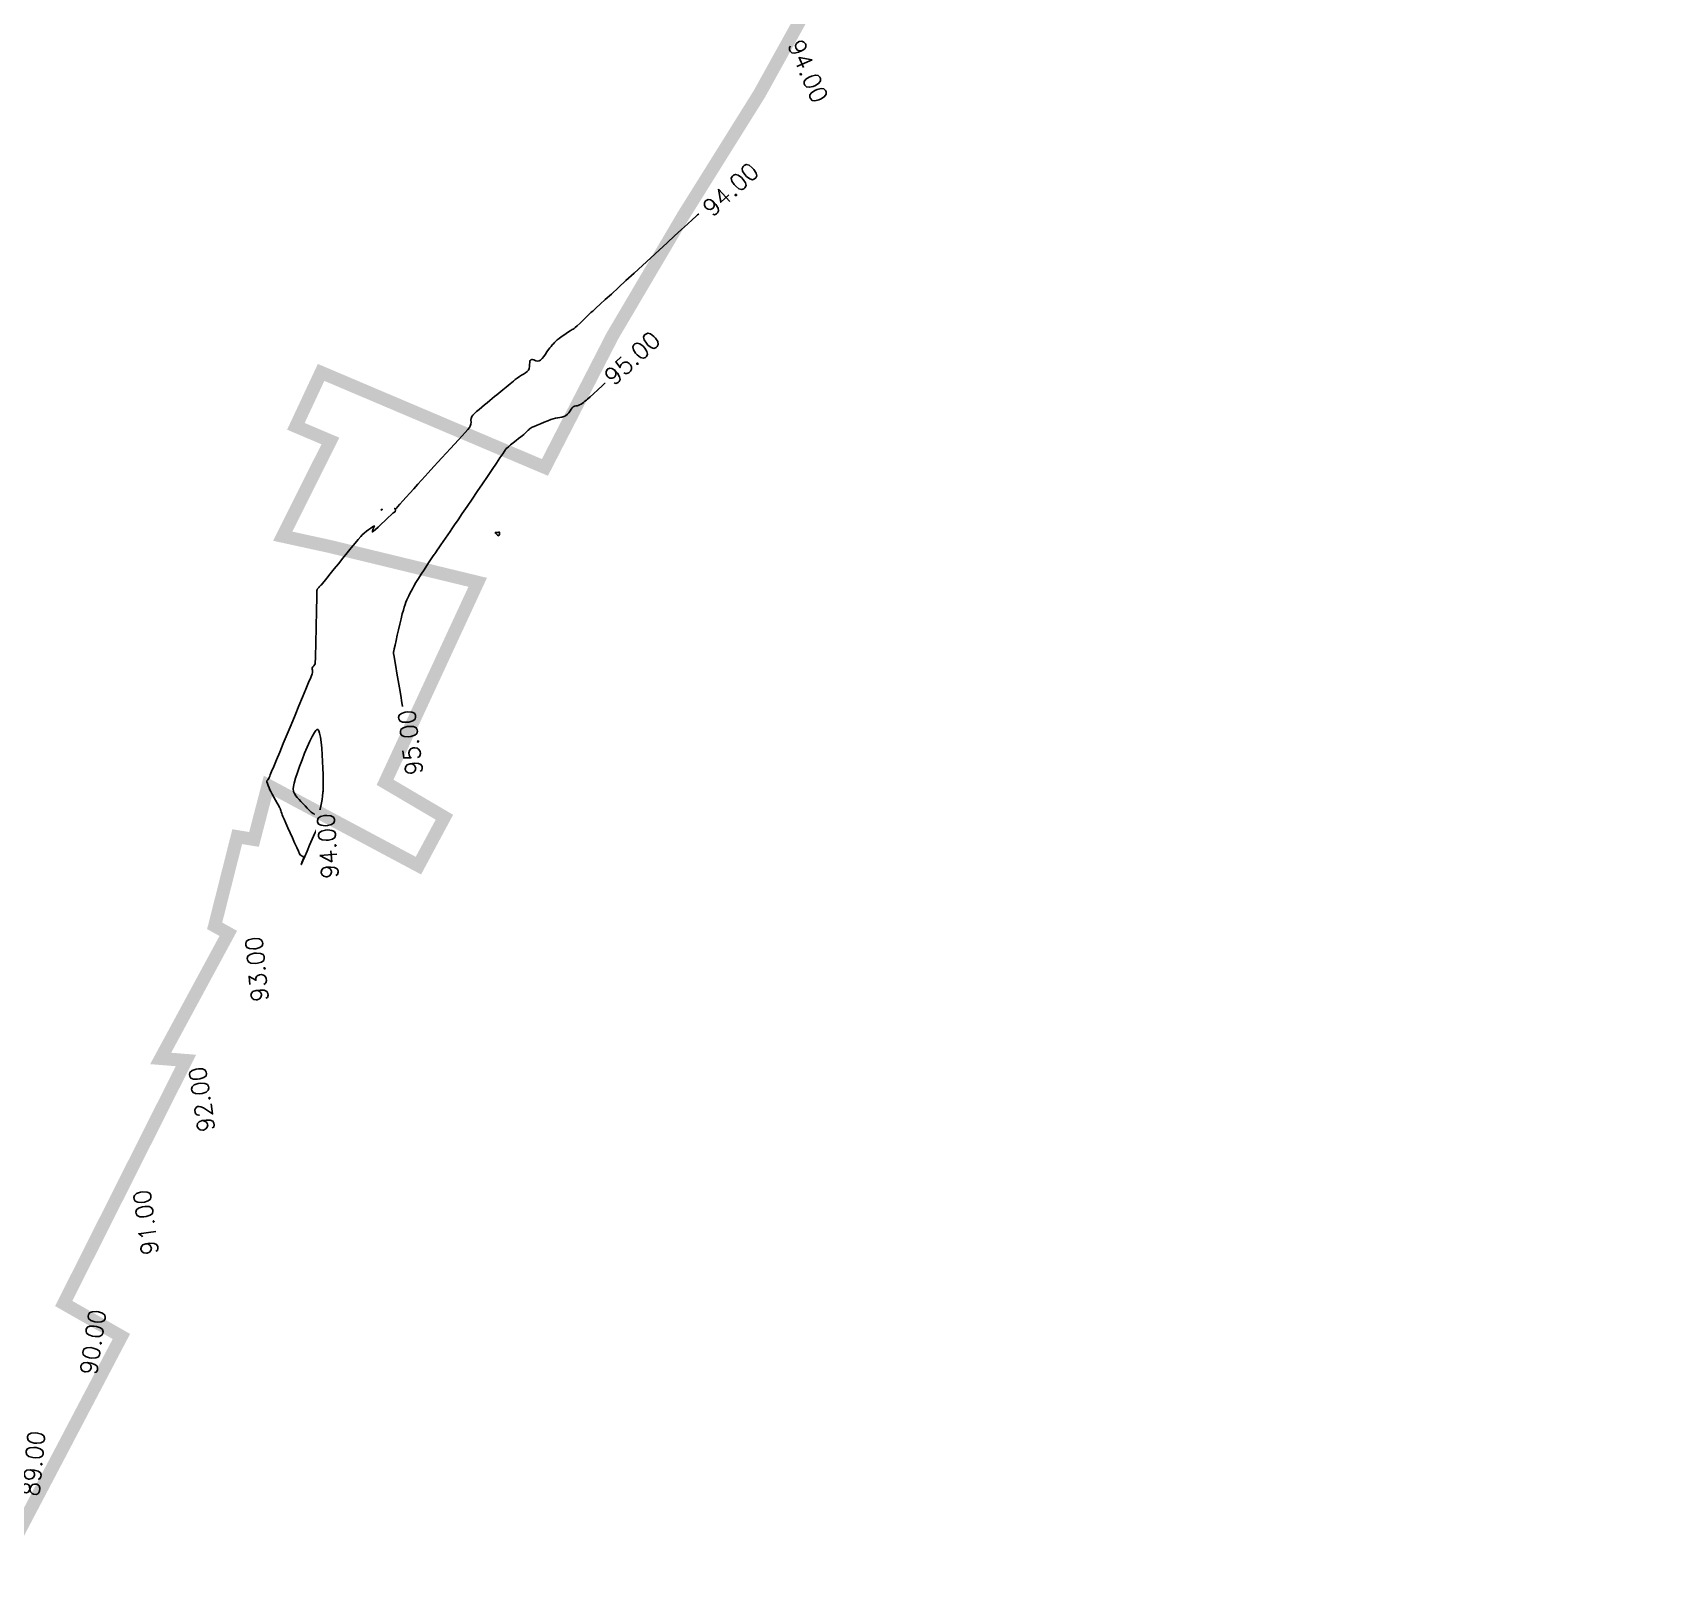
# Model space of a CAD drawing. Header units: metres. Extents: x 729358 to 732680, y 1423022 to 1426117.
# Drawn here: x 731527.8 to 732004.6, y 1424228.3 to 1424685.1 of the extents above; entities that cross this region are included whole.
import ezdxf

# ---------------------------------------------------------------- set-up
doc = ezdxf.new("R2010")
doc.units = ezdxf.units.M
doc.header["$MEASUREMENT"] = 0
doc.linetypes.add('PHANTOM', pattern=[2.5, 1.25, -0.25, 0.25, -0.25, 0.25, -0.25])
for name, color, linetype in [('36Bound', 6, 'PHANTOM'), ('ACAD_WHA ล่าสุด_พิกัดโครงการ$0$C-TOPO-MAJR', 9, 'Continuous'), ('ACAD_WHA ล่าสุด_พิกัดโครงการ$0$C-TOPO-MINR', 8, 'Continuous')]:
    doc.layers.add(name, color=color, linetype=linetype)
doc.styles.add('ACAD_WHA ล่าสุด_พิกัดโครงการ$0$Standard', font='simplex.shx')

msp = doc.modelspace()

# ---------------------------------------------------------------- linework, layer by layer
at = {"layer": 'ACAD_WHA ล่าสุด_พิกัดโครงการ$0$C-TOPO-MAJR', "color": 1, "linetype": 'Continuous', "lineweight": -3, "extrusion": (-1.32336e-07, 8.68819e-08, 1), "elevation": 95}
msp.add_lwpolyline([(731705.65, 1424590.82), (731705.55, 1424590.72), (731705.31, 1424590.5), (731704.85, 1424590.08), (731704.08, 1424589.36), (731702.89, 1424588.27), (731701.52, 1424587), (731700.02, 1424585.62), (731698.45, 1424584.17), (731696.88, 1424582.72), (731695.36, 1424581.32), (731693.95, 1424580.02), (731692.71, 1424578.89), (731691.7, 1424577.96), (731690.98, 1424577.31), (731690.61, 1424576.99), (731690.19, 1424576.64), (731689.79, 1424576.33), (731689.42, 1424576.04), (731689.04, 1424575.79), (731688.64, 1424575.57), (731688.25, 1424575.42), (731687.87, 1424575.34), (731687.51, 1424575.28), (731687.15, 1424575.18), (731686.78, 1424575), (731686.48, 1424574.71), (731686.17, 1424574.3), (731685.84, 1424573.81), (731685.47, 1424573.3), (731685.04, 1424572.82), (731684.53, 1424572.42), (731683.97, 1424572.15), (731683.39, 1424571.98), (731682.8, 1424571.88), (731682.18, 1424571.79), (731681.52, 1424571.68), (731680.82, 1424571.49), (731680.14, 1424571.25), (731679.25, 1424570.91), (731678.23, 1424570.5), (731677.18, 1424570.07), (731676.17, 1424569.65), (731675.31, 1424569.28), (731674.68, 1424569), (731674.36, 1424568.85), (731674.13, 1424568.7), (731673.94, 1424568.54), (731673.76, 1424568.38), (731673.55, 1424568.19), (731673.32, 1424567.98), (731672.99, 1424567.68), (731672.61, 1424567.32), (731672.19, 1424566.93), (731671.74, 1424566.54), (731671.33, 1424566.2), (731670.71, 1424565.7), (731669.95, 1424565.09), (731669.14, 1424564.45), (731668.36, 1424563.83), (731667.69, 1424563.29), (731667.21, 1424562.91), (731667, 1424562.73), (731666.91, 1424562.6), (731666.84, 1424562.47), (731666.76, 1424562.33), (731666.56, 1424562.03), (731666.02, 1424561.24), (731665.2, 1424560.02), (731664.15, 1424558.46), (731662.9, 1424556.62), (731661.52, 1424554.57), (731660.04, 1424552.38), (731658.52, 1424550.12), (731657, 1424547.87), (731655.53, 1424545.69), (731654.15, 1424543.66), (731652.92, 1424541.85), (731651.89, 1424540.32), (731651.1, 1424539.15), (731650.59, 1424538.4), (731649.92, 1424537.42), (731649.22, 1424536.4), (731648.52, 1424535.39), (731647.86, 1424534.44), (731647.27, 1424533.58), (731646.78, 1424532.88), (731646.43, 1424532.37), (731646.24, 1424532.11), (731646.05, 1424531.84), (731645.85, 1424531.58), (731645.7, 1424531.37), (731645.63, 1424531.28), (731645.59, 1424531.23), (731645.55, 1424531.18), (731645.41, 1424530.96), (731645.02, 1424530.37), (731644.44, 1424529.49), (731643.73, 1424528.39), (731642.93, 1424527.15), (731642.09, 1424525.85), (731641.28, 1424524.57), (731640.53, 1424523.37), (731639.91, 1424522.35), (731639.47, 1424521.57), (731639.08, 1424520.82), (731638.73, 1424520.14), (731638.41, 1424519.51), (731638.12, 1424518.89), (731637.85, 1424518.27), (731637.59, 1424517.61), (731637.33, 1424516.9), (731637.05, 1424516.1), (731636.81, 1424515.29), (731636.5, 1424514.13), (731636.15, 1424512.73), (731635.78, 1424511.16), (731635.4, 1424509.51), (731635.03, 1424507.88), (731634.68, 1424506.34), (731634.38, 1424505), (731634.15, 1424503.93), (731633.99, 1424503.22), (731633.94, 1424502.96), (731633.92, 1424502.86), (731633.91, 1424502.81), (731633.96, 1424502.51), (731634.11, 1424501.66), (731634.32, 1424500.35), (731634.6, 1424498.68), (731634.93, 1424496.74), (731635.29, 1424494.61), (731635.66, 1424492.39), (731636.03, 1424490.17), (731636.39, 1424488.04), (731636.71, 1424486.08), (731637, 1424484.39), (731637.22, 1424483.06), (731637.37, 1424482.18)], dxfattribs=at)
msp.add_lwpolyline([(731613.17, 1424461.63), (731613.18, 1424461.76), (731613.2, 1424462.07), (731613.22, 1424462.66), (731613.24, 1424463.65), (731613.24, 1424465.17), (731613.22, 1424466.92), (731613.17, 1424468.82), (731613.09, 1424470.8), (731612.98, 1424472.78), (731612.84, 1424474.68), (731612.66, 1424476.42), (731612.46, 1424477.92), (731612.21, 1424479.1), (731611.99, 1424479.77), (731611.81, 1424480.08), (731611.69, 1424480.19), (731611.62, 1424480.21), (731611.55, 1424480.21), (731611.39, 1424480.14), (731611.11, 1424479.88), (731610.67, 1424479.28), (731610.03, 1424478.16), (731609.31, 1424476.72), (731608.56, 1424475.03), (731607.78, 1424473.19), (731607.03, 1424471.27), (731606.31, 1424469.35), (731605.67, 1424467.52), (731605.13, 1424465.86), (731604.72, 1424464.45), (731604.47, 1424463.38), (731604.41, 1424462.72), (731604.55, 1424461.99), (731604.82, 1424461.33), (731605.19, 1424460.72), (731605.64, 1424460.15), (731606.15, 1424459.59), (731606.71, 1424459.02), (731607.3, 1424458.41), (731607.9, 1424457.75), (731608.52, 1424457.08), (731609.14, 1424456.45), (731609.75, 1424455.9), (731610.33, 1424455.49), (731610.78, 1424455.3), (731611.09, 1424455.25), (731611.28, 1424455.27), (731611.38, 1424455.3), (731611.46, 1424455.33), (731611.62, 1424455.43), (731611.83, 1424455.65), (731612.09, 1424456.08), (731612.36, 1424456.78), (731612.59, 1424457.63), (731612.78, 1424458.59), (731612.94, 1424459.6), (731613.07, 1424460.63), (731613.17, 1424461.63)], close=True, dxfattribs=at)
at = {"layer": 'ACAD_WHA ล่าสุด_พิกัดโครงการ$0$C-TOPO-MINR', "color": 8, "linetype": 'Continuous', "lineweight": -3, "extrusion": (-1.32336e-07, 8.68819e-08, 1), "elevation": 94}
msp.add_lwpolyline([(731723.66, 1424631.79), (731723.56, 1424631.7), (731723.29, 1424631.45), (731722.77, 1424630.97), (731721.84, 1424630.12), (731720.37, 1424628.76), (731718.59, 1424627.13), (731716.56, 1424625.27), (731714.34, 1424623.22), (731711.99, 1424621.06), (731709.54, 1424618.81), (731707.07, 1424616.54), (731704.62, 1424614.29), (731702.26, 1424612.11), (731700.02, 1424610.06), (731697.98, 1424608.18), (731696.19, 1424606.53), (731694.69, 1424605.16), (731693.54, 1424604.11), (731692.81, 1424603.43), (731692.54, 1424603.18), (731692.37, 1424603.06), (731692.2, 1424602.94), (731691.95, 1424602.71), (731691.38, 1424602.16), (731690.58, 1424601.4), (731689.68, 1424600.53), (731688.76, 1424599.65), (731687.94, 1424598.87), (731687.33, 1424598.3), (731687.02, 1424598.03), (731686.73, 1424597.86), (731686.46, 1424597.73), (731686.16, 1424597.58), (731685.88, 1424597.4), (731685.38, 1424597.06), (731684.72, 1424596.61), (731683.98, 1424596.11), (731683.25, 1424595.58), (731682.58, 1424595.09), (731682.07, 1424594.68), (731681.64, 1424594.28), (731681.27, 1424593.92), (731680.93, 1424593.56), (731680.61, 1424593.2), (731680.27, 1424592.8), (731679.88, 1424592.35), (731679.49, 1424591.85), (731679.04, 1424591.22), (731678.57, 1424590.53), (731678.08, 1424589.85), (731677.61, 1424589.24), (731677.17, 1424588.77), (731676.78, 1424588.5), (731676.27, 1424588.45), (731675.73, 1424588.59), (731675.19, 1424588.79), (731674.79, 1424588.9), (731674.52, 1424588.91), (731674.36, 1424588.86), (731674.28, 1424588.81), (731674.23, 1424588.77), (731674.13, 1424588.65), (731674.04, 1424588.43), (731673.97, 1424588.06), (731673.94, 1424587.51), (731673.91, 1424586.91), (731673.81, 1424586.32), (731673.58, 1424585.8), (731673.2, 1424585.36), (731672.72, 1424584.99), (731672.17, 1424584.64), (731671.56, 1424584.3), (731670.92, 1424583.92), (731670.27, 1424583.47), (731669.67, 1424583.01), (731669.15, 1424582.59), (731668.66, 1424582.19), (731668.17, 1424581.78), (731667.65, 1424581.34), (731667.05, 1424580.84), (731666.56, 1424580.44), (731666.03, 1424580), (731665.47, 1424579.55), (731664.87, 1424579.06), (731664.26, 1424578.55), (731663.61, 1424578.01), (731662.93, 1424577.45), (731662.23, 1424576.85), (731661.48, 1424576.23), (731660.68, 1424575.57), (731659.86, 1424574.92), (731659.07, 1424574.27), (731658.35, 1424573.66), (731657.72, 1424573.1), (731657.25, 1424572.6), (731656.95, 1424572.2), (731656.75, 1424571.64), (731656.7, 1424571.08), (731656.71, 1424570.52), (731656.68, 1424569.95), (731656.5, 1424569.36), (731656.25, 1424568.99), (731655.74, 1424568.37), (731655, 1424567.52), (731654.09, 1424566.49), (731653.03, 1424565.33), (731651.87, 1424564.06), (731650.64, 1424562.73), (731649.39, 1424561.38), (731648.15, 1424560.05), (731646.96, 1424558.77), (731645.86, 1424557.58), (731644.9, 1424556.53), (731644.1, 1424555.65), (731643.19, 1424554.64), (731642.16, 1424553.49), (731641.04, 1424552.25), (731639.89, 1424550.96), (731638.75, 1424549.68), (731637.66, 1424548.46), (731636.66, 1424547.35), (731635.81, 1424546.4), (731635.13, 1424545.65), (731634.75, 1424545.24), (731634.58, 1424545.06), (731634.52, 1424545), (731634.51, 1424544.99), (731634.48, 1424544.99), (731634.41, 1424545.02), (731634.31, 1424545.1), (731634.23, 1424545.15), (731634.34, 1424545.08), (731634.49, 1424544.94), (731634.46, 1424544.68), (731634.36, 1424544.3), (731634.26, 1424544.07), (731634.14, 1424544.03), (731633.99, 1424544.01), (731633.76, 1424543.8), (731633.19, 1424543.25), (731632.37, 1424542.47), (731631.4, 1424541.55), (731630.38, 1424540.59), (731629.41, 1424539.68), (731628.58, 1424538.93), (731628.08, 1424538.49), (731627.84, 1424538.3), (731627.75, 1424538.25), (731627.73, 1424538.25), (731627.71, 1424538.27), (731627.7, 1424538.36), (731627.74, 1424538.57), (731627.87, 1424538.92), (731628.06, 1424539.36), (731628.18, 1424539.63), (731628.27, 1424539.88), (731628.29, 1424540.04), (731628.14, 1424539.97), (731627.78, 1424539.74), (731627.26, 1424539.39), (731626.64, 1424538.94), (731625.98, 1424538.44), (731625.32, 1424537.9), (731624.72, 1424537.36), (731624.27, 1424536.88), (731623.55, 1424536.05), (731622.61, 1424534.93), (731621.5, 1424533.58), (731620.28, 1424532.09), (731619, 1424530.52), (731617.7, 1424528.92), (731616.46, 1424527.38), (731615.3, 1424525.95), (731614.3, 1424524.7), (731613.5, 1424523.71), (731612.95, 1424523.03), (731612.71, 1424522.74), (731612.49, 1424522.5), (731612.28, 1424522.29), (731612.09, 1424522.1), (731611.93, 1424521.93), (731611.75, 1424521.73), (731611.6, 1424521.55), (731611.49, 1424521.38), (731611.44, 1424521.22), (731611.41, 1424521.08), (731611.4, 1424520.91), (731611.39, 1424520.52), (731611.37, 1424519.51), (731611.34, 1424518), (731611.3, 1424516.1), (731611.26, 1424513.91), (731611.22, 1424511.55), (731611.17, 1424509.12), (731611.12, 1424506.75), (731611.07, 1424504.53), (731611.01, 1424502.59), (731610.97, 1424501.03), (731610.92, 1424499.96), (731610.88, 1424499.5), (731610.69, 1424499.15), (731610.45, 1424498.87), (731610.21, 1424498.6), (731610.05, 1424498.28), (731610.02, 1424497.94), (731610.08, 1424497.63), (731610.14, 1424497.31), (731610.14, 1424496.95), (731609.98, 1424496.53), (731609.57, 1424495.5), (731608.95, 1424493.96), (731608.14, 1424492), (731607.19, 1424489.69), (731606.13, 1424487.13), (731605, 1424484.4), (731603.83, 1424481.58), (731602.66, 1424478.77), (731601.52, 1424476.05), (731600.46, 1424473.51), (731599.51, 1424471.22), (731598.7, 1424469.29), (731598.08, 1424467.79), (731597.67, 1424466.81), (731597.52, 1424466.44), (731597.46, 1424466.27), (731597.41, 1424466.11), (731597.33, 1424465.94), (731597.19, 1424465.72), (731596.97, 1424465.43), (731596.77, 1424465.18), (731596.68, 1424465.06), (731596.66, 1424465), (731596.64, 1424464.94), (731596.69, 1424464.76), (731596.84, 1424464.33), (731597.06, 1424463.73), (731597.32, 1424463.07), (731597.59, 1424462.44), (731597.85, 1424461.94), (731598.24, 1424461.2), (731598.73, 1424460.32), (731599.24, 1424459.4), (731599.74, 1424458.52), (731600.16, 1424457.78), (731600.45, 1424457.26), (731600.56, 1424457.06), (731600.56, 1424456.96), (731600.55, 1424456.87), (731600.59, 1424456.83), (731600.62, 1424456.78), (731600.66, 1424456.66), (731600.76, 1424456.36), (731600.9, 1424455.94), (731601.06, 1424455.49), (731601.23, 1424455.05), (731601.41, 1424454.63), (731601.77, 1424453.8), (731602.26, 1424452.67), (731602.86, 1424451.31), (731603.52, 1424449.82), (731604.2, 1424448.3), (731604.86, 1424446.83), (731605.46, 1424445.5), (731605.96, 1424444.41), (731606.32, 1424443.65), (731606.5, 1424443.32), (731606.76, 1424443.11), (731607.06, 1424442.98), (731607.33, 1424442.84), (731607.49, 1424442.63), (731607.45, 1424442.27), (731607.25, 1424441.74), (731607, 1424441.16), (731606.84, 1424440.78), (731606.78, 1424440.58), (731606.78, 1424440.5), (731606.79, 1424440.49), (731606.8, 1424440.5), (731606.86, 1424440.59), (731607.01, 1424440.91), (731607.31, 1424441.62), (731607.84, 1424442.88), (731608.5, 1424444.44), (731609.24, 1424446.18), (731610.02, 1424447.97), (731610.82, 1424449.7), (731611.58, 1424451.25), (731612.26, 1424452.49), (731612.73, 1424453.19), (731613.02, 1424453.49), (731613.19, 1424453.57), (731613.26, 1424453.58), (731613.33, 1424453.55), (731613.48, 1424453.46), (731613.68, 1424453.19), (731613.89, 1424452.62), (731614.1, 1424451.67), (731614.25, 1424450.51), (731614.37, 1424449.25), (731614.45, 1424447.98), (731614.53, 1424446.8), (731614.6, 1424445.79), (731614.68, 1424445.05)], dxfattribs=at)
at = {"layer": 'ACAD_WHA ล่าสุด_พิกัดโครงการ$0$C-TOPO-MINR', "color": 8, "linetype": 'Continuous', "lineweight": -3, "extrusion": (-1.32336e-07, 8.68819e-08, 1)}
for points, elevation in [([(731630.26, 1424544.62), (731630.27, 1424544.62), (731630.3, 1424544.65), (731630.36, 1424544.71), (731630.44, 1424544.78), (731630.56, 1424544.81), (731630.64, 1424544.83), (731630.51, 1424544.85), (731630.37, 1424544.86), (731630.32, 1424544.8), (731630.28, 1424544.71), (731630.26, 1424544.62)], 93), ([(731664.44, 1424538.04), (731664.43, 1424538.04), (731664.38, 1424538.05), (731664.24, 1424538.08), (731664.01, 1424538.1), (731663.83, 1424538.07), (731663.9, 1424537.93), (731664.09, 1424537.74), (731664.32, 1424537.54), (731664.5, 1424537.33), (731664.68, 1424537.16), (731664.83, 1424537.1), (731664.94, 1424537.28), (731665.04, 1424537.62), (731665.1, 1424537.97), (731665.08, 1424538.18), (731664.88, 1424538.19), (731664.61, 1424538.11), (731664.47, 1424538.06), (731664.44, 1424538.04)], 96)]:
    msp.add_lwpolyline(points, close=True, dxfattribs=dict(at, elevation=elevation))

# ---------------------------------------------------------------- texts
at = {"layer": 'ACAD_WHA ล่าสุด_พิกัดโครงการ$0$C-TOPO-MAJR', "color": 1, "linetype": 'Continuous', "lineweight": -3, "extrusion": (-1.32336e-07, 8.68819e-08, 1), "insert": (731545.56, 1424300.12, 90), "char_height": 5, "width": 20.2, "attachment_point": 5, "text_direction": (0.147258, 0.989098, 0), "style": 'ACAD_WHA ล่าสุด_พิกัดโครงการ$0$Standard', "bg_fill": 3, "box_fill_scale": 1.127, "bg_fill_color": 9, "bg_fill_true_color": 13158600, "bg_fill_transparency": 0}
msp.add_mtext('90.00', dxfattribs=at)
at = {"layer": 'ACAD_WHA ล่าสุด_พิกัดโครงการ$0$C-TOPO-MINR', "color": 7, "linetype": 'Continuous', "lineweight": -3, "extrusion": (-1.32336e-07, 8.68819e-08, 1), "char_height": 5, "attachment_point": 5, "style": 'ACAD_WHA ล่าสุด_พิกัดโครงการ$0$Standard', "bg_fill": 3, "box_fill_scale": 1.127, "bg_fill_color": 9, "bg_fill_true_color": 13158600, "bg_fill_transparency": 0}
for s, insert, width, text_direction in [('94.00', (731755.76, 1424673.68, 94), 20.2, (0.39515, -0.918617, 0)), ('93.00', (731593.74, 1424409.75, 93), 20.2, (-0.100456, 0.994942, 0)), ('92.00', (731577.56, 1424371.47, 92), 20.2, (-0.148085, 0.988975, 0)), ('91.00', (731561.12, 1424335.27, 91), 19.2381, (-0.134182, 0.990957, 0)), ('89.00', (731528.12, 1424264.44, 89), 20.2, (0.092183, 0.995742, 0))]:
    msp.add_mtext(s, dxfattribs=dict(at, insert=insert, width=width, text_direction=text_direction))

# ---------------------------------------------------------------- next in the draw order: texts
at = {"layer": 'ACAD_WHA ล่าสุด_พิกัดโครงการ$0$C-TOPO-MAJR', "color": 1, "linetype": 'Continuous', "lineweight": -3, "extrusion": (-1.32336e-07, 8.68819e-08, 1), "char_height": 5, "width": 20.2, "attachment_point": 5, "style": 'ACAD_WHA ล่าสุด_พิกัดโครงการ$0$Standard', "bg_fill": 3, "box_fill_scale": 1.127, "bg_fill_color": 9, "bg_fill_true_color": 13158600, "bg_fill_transparency": 0}
for insert, text_direction in [((731704.08, 1424589.36, 95), (0.734909, 0.678165, 0)), ((731638.87, 1424476.38, 95), (-0.126747, 0.991935, 0))]:
    msp.add_mtext('95.00', dxfattribs=dict(at, insert=insert, text_direction=text_direction))
at = {"layer": 'ACAD_WHA ล่าสุด_พิกัดโครงการ$0$C-TOPO-MINR', "color": 7, "linetype": 'Continuous', "lineweight": -3, "extrusion": (-1.32336e-07, 8.68819e-08, 1), "char_height": 5, "width": 20.2, "attachment_point": 5, "style": 'ACAD_WHA ล่าสุด_พิกัดโครงการ$0$Standard', "bg_fill": 3, "box_fill_scale": 1.127, "bg_fill_color": 9, "bg_fill_true_color": 13158600, "bg_fill_transparency": 0}
for insert, text_direction in [((731733.02, 1424638.94, 94), (0.73618, 0.676786, 0)), ((731614.59, 1424445.93, 94), (-0.070566, 0.997507, 0))]:
    msp.add_mtext('94.00', dxfattribs=dict(at, insert=insert, text_direction=text_direction))

# ---------------------------------------------------------------- next in the draw order: linework, layer by layer
at = {"layer": '36Bound', "const_width": 3.84, "flags": 128}
msp.add_lwpolyline([(732033.97, 1425142.5), (732056.28, 1425177.43), (732059.75, 1425182.84), (732054.96, 1425195.58), (732049.46, 1425211.41), (732054.13, 1425233.8), (732038.48, 1425248.17), (731970.82, 1425311.11), (731823.66, 1425415.98), (731753.2, 1425490.22), (731675.22, 1425546.37), (731654.76, 1425545.76), (731503.63, 1425643.29), (731526.9, 1425697.13), (731385.11, 1425783.91), (731330.5, 1425741.53), (731265.31, 1425699.61), (731209.65, 1425530.6), (731208.39, 1425526.78), (731174.51, 1425279.17), (731153.78, 1425073.71), (731169.63, 1424901.84), (731235.88, 1424899.8), (731330.85, 1424934.64), (731331.27, 1424889.12), (731294.07, 1424865.76), (731515.47, 1424768.08), (731513.92, 1424735.5), (731375.24, 1424749.98), (731314.91, 1424742.59), (731311.35, 1424605.16), (731484, 1424610.94), (731478.56, 1424569.27), (731474.98, 1424534.04), (731374.34, 1424529.51), (731340.65, 1424518.34), (731345.5, 1424468.86), (731343.36, 1424440.54), (731340.73, 1424402.91), (731352.65, 1424315.15), (731473.35, 1424267.09), (731502.45, 1424249.93), (731504.38, 1424238.38), (731516.71, 1424230.95), (731524.15, 1424245.12), (731527.87, 1424252.2), (731535.32, 1424266.36), (731542.76, 1424280.53), (731546.48, 1424287.61), (731553.92, 1424301.77), (731536.97, 1424311.46), (731572.9, 1424382.89), (731565.47, 1424383.49), (731585.35, 1424420.24), (731581.34, 1424422.47), (731587.97, 1424448.68), (731592.91, 1424447.87), (731597.04, 1424463.75), (731641.24, 1424440.16), (731648.88, 1424454.39), (731631.44, 1424464.66), (731658.67, 1424523.44), (731615.16, 1424533.98), (731601.34, 1424537), (731613.15, 1424560.55), (731615.37, 1424564.98), (731605.22, 1424569.29), (731612.63, 1424585.14), (731678.43, 1424557.21), (731698.28, 1424595.86), (731719.25, 1424631.42), (731741.47, 1424666.98), (731760.7, 1424701.7), (731779.04, 1424734.74), (731800.86, 1424768.94), (731802.48, 1424771.46), (731823.33, 1424803.83), (731861.36, 1424870.45), (731865.12, 1424875.85), (731926.84, 1425020.53), (731969.3, 1425089.46), (732400.54, 1424837.75), (732440.74, 1424908.75)], close=True, dxfattribs=at)

doc.saveas('drawing.dxf')
